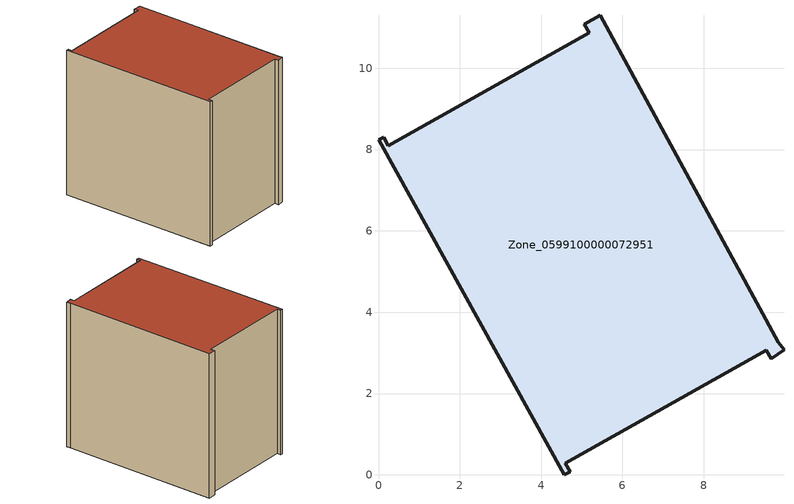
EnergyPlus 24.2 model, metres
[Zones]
Zone_0599100000072951
 floor ground (C_G): 9.97,3.08 9.66,2.86 9.54,3.06 4.59,0.29 4.71,0.08 4.57,0 0,8.24 0.12,8.31 0.24,8.1 5.18,10.88 5.06,11.09 5.46,11.31 9.83,3.27 z0
 wall outside (C_F): 4.57,0 4.71,0.08 4.59,0.29 9.54,3.06 9.66,2.86 9.97,3.08 9.83,3.27 5.46,11.31 5.06,11.09 5.18,10.88 0.24,8.1 0.12,8.31 0,8.24 4.57,0 z0:8.44
 roof outside (C_R): 9.66,2.86 9.97,3.08 9.83,3.27 5.46,11.31 5.06,11.09 5.18,10.88 0.24,8.1 0.12,8.31 0,8.24 4.57,0 4.71,0.08 4.59,0.29 9.54,3.06 z8.44
[BUILDING]
Pand.0599100000072951: North Axis=0; Terrain=City; Loads Convergence Tolerance Value=0.04; Temperature Convergence Tolerance Value=0.4; Solar Distribution=FullExterior; Maximum Number of Warmup Days=25; Minimum Number of Warmup Days=1
[Site:Location]
Rotterdam.The.Hague.AP_ZH_NLD Design_Conditions: Latitude=51.96; Longitude=4.45; Time Zone=1; Elevation=-4.5
[SITE:GROUNDTEMPERATURE:BUILDINGSURFACE]
18, 18, 18, 18, 18, 18, 18, 18, 18, 18, 18, 18
[MATERIAL] Thermal Absorptance=0.9; Solar Absorptance=0.7; Visible Absorptance=0.7
Name | Roughness | Thickness | Conductivity | Density | Specific Heat
G.TI.1965-1974 | MediumSmooth | 0.15 | 0.882353 | 540 | 1210
F.TI.1965-1974 | Rough | 0.3 | 0.697674 | 1920 | 840
R.TI.1965-1974 | MediumRough | 0.2 | 0.232558 | 1500 | 1000
[CONSTRUCTION]
C_G: G.TI.1965-1974
C_F: F.TI.1965-1974
C_R: R.TI.1965-1974
[ZONE]
Zone_0599100000072951: Type=1; Multiplier=1; Ceiling Height=Autocalculate; Volume=Autocalculate; Floor Area=autocalculate; Part of Total Floor Area=Yes
[ZONEINFILTRATION:DESIGNFLOWRATE]
Infil_Zone_0599100000072951: Zone or ZoneList or Space or SpaceList=Zone_0599100000072951; Schedule=AlwaysOn; Design Flow Rate Calculation Method=Flow/Area; Flow Rate per Floor Area=0.003; Constant Term Coefficient=1; Temperature Term Coefficient=0; Velocity Term Coefficient=0; Velocity Squared Term Coefficient=0
[HVACTEMPLATE:ZONE:IDEALLOADSAIRSYSTEM]
Zone_0599100000072951: Maximum Heating Supply Air Temperature=50; Minimum Cooling Supply Air Temperature=13; Maximum Heating Supply Air Humidity Ratio=0.0156; Minimum Cooling Supply Air Humidity Ratio=0.0077; Heating Limit=NoLimit; Cooling Limit=NoLimit; Dehumidification Control Type=ConstantSensibleHeatRatio; Cooling Sensible Heat Ratio=0.7; Dehumidification Setpoint=60; Humidification Control Type=None; Humidification Setpoint=30; Outdoor Air Method=None; Outdoor Air Flow Rate per Person=0.00944; Outdoor Air Flow Rate per Zone Floor Area=0; Outdoor Air Flow Rate per Zone=0; Demand Controlled Ventilation Type=None; Outdoor Air Economizer Type=NoEconomizer; Heat Recovery Type=None; Sensible Heat Recovery Effectiveness=0.7; Latent Heat Recovery Effectiveness=0.65
[ZONECONTROL:THERMOSTAT]
ThermostatControl_Zone_0599100000072951: Zone or ZoneList=Zone_0599100000072951; Control Type Schedule=DualSetpointControlType; Control 1=Thermostat_Zone_0599100000072951; Temperature Difference Between Cutout And Setpoint=0
[THERMOSTATSETPOINT:DUALSETPOINT]
Thermostat_Zone_0599100000072951: Heating Setpoint Temperature Schedule=HeatingSetpoint_Zone_0599100000072951; Cooling Setpoint Temperature Schedule=CoolingSetpoint_Zone_0599100000072951
[SCHEDULE:COMPACT]
HeatingSetpoint_Zone_0599100000072951: Through: 12/31, For: AllDays, Until: 24:00, 21
CoolingSetpoint_Zone_0599100000072951: Through: 12/31, For: AllDays, Until: 24:00, 24
DualSetpointControlType: Through: 12/31, For: AllDays, Until: 24:00, 4
AlwaysOn: Through: 12/31, For: AllDays, Until: 24:00, 1
